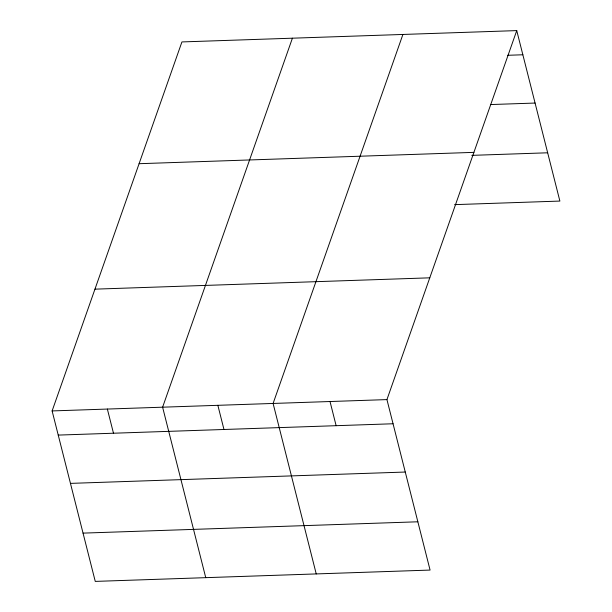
<?xml version="1.0" encoding="UTF-8"?>
<svg xmlns="http://www.w3.org/2000/svg" width="612" height="612" viewBox="0 0 612 612"><rect width="100%" height="100%" fill="white"/><g stroke="black" fill="none" stroke-linecap="round" stroke-linejoin="round"><path stroke-width="0.92" d="M516.742 30.6L386.937 399.598L430.075 570.07L95.258 581.4L52.119 410.927L181.925 41.93L516.742 30.6L559.881 201.073L454.578 204.638M292.414 38.189L162.608 407.187L205.747 577.659M402.91 34.456L273.097 403.446L316.236 573.918M507.685 55.287L522.862 54.774M490.495 104.56L535.079 103.053M139.092 163.702L473.91 152.365M471.776 155.364L547.663 152.793M94.952 289.155L429.777 277.825M52.119 410.927L386.937 399.598M58.232 435.094L393.057 423.764M70.449 483.381L405.266 472.043M83.041 533.121L417.858 521.791M330.021 401.518L336.133 425.692M217.857 405.32L223.969 429.486M107.36 409.053L113.48 433.227"/></g></svg>
